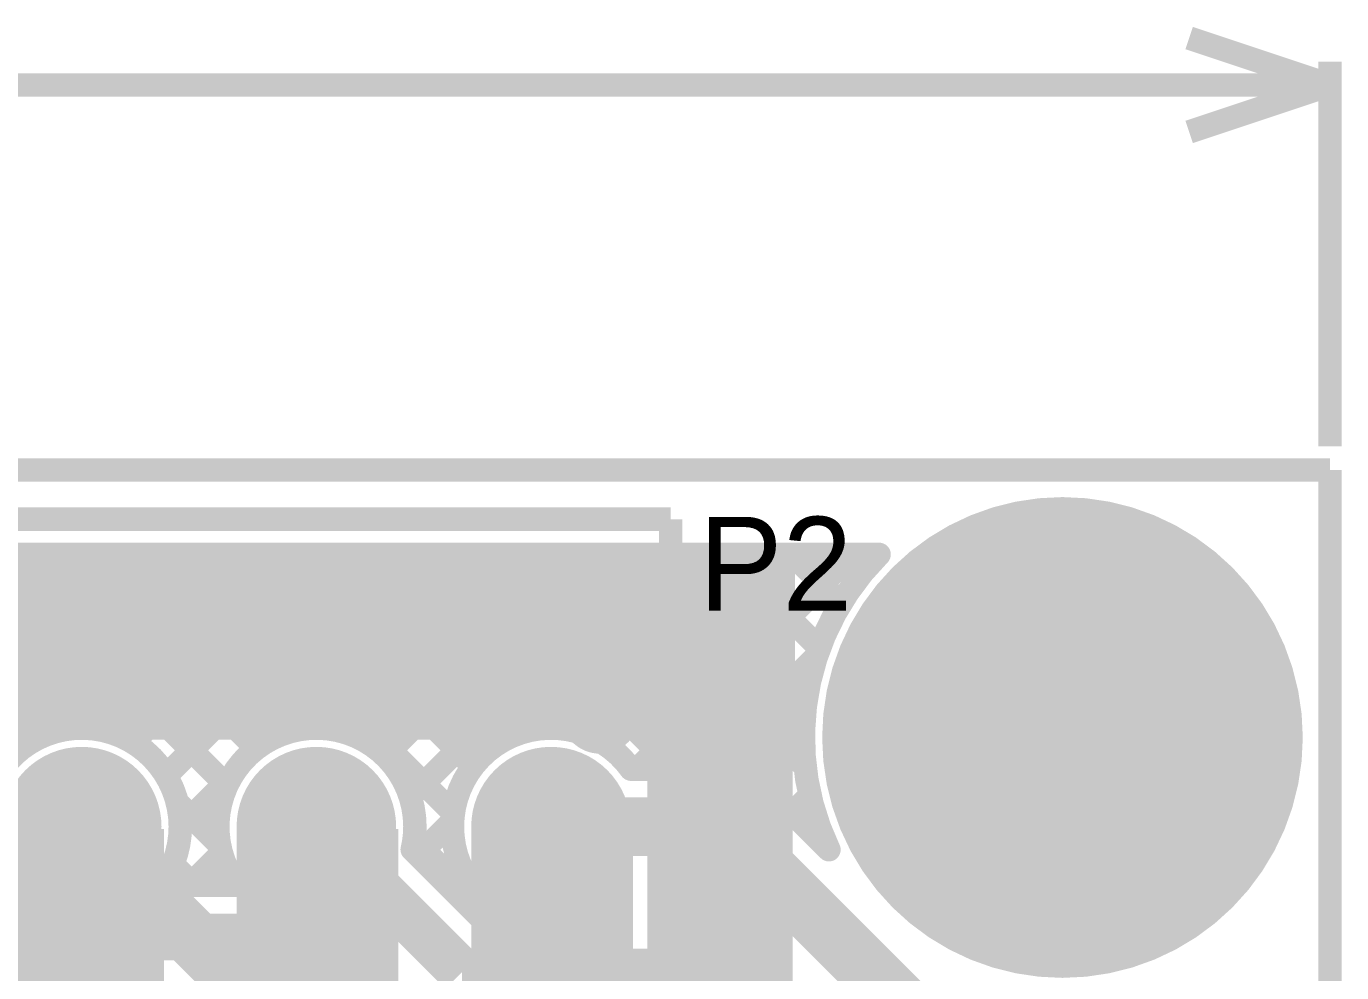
# Model space of a CAD drawing. Header units: millimetres. Extents: x 0.79 to 4.38, y 0.99 to 3.94.
# Drawn here: x 3.79 to 4.351, y 3.54 to 3.943 of the extents above; entities that cross this region are included whole.
import ezdxf

# ---------------------------------------------------------------- set-up
doc = ezdxf.new("R2010")
doc.units = ezdxf.units.MM
doc.header["$MEASUREMENT"] = 0
for name, color, linetype in [('BottomLayer', 5, 'Continuous'), ('BottomSolder', 6, 'Continuous'), ('Mechanical1', 6, 'Continuous'), ('Mechanical2', 216, 'Continuous'), ('MultiLayer', 9, 'Continuous'), ('PadHoleLayer', 156, 'Continuous'), ('TopLayer', 1, 'Continuous'), ('TopOverlay', 2, 'Continuous'), ('TopSolder', 216, 'Continuous')]:
    doc.layers.add(name, color=color, linetype=linetype)

# ---------------------------------------------------------------- blocks, each defined once
blk = doc.blocks.new('0022232111_7')
at = {"layer": 'BottomLayer', "const_width": 0.03}
for points in [[(-0.515, 0, 1), (-0.485, 0, 1)], [(-0.415, 0, 1), (-0.385, 0, 1)], [(-0.315, 0, 1), (-0.285, 0, 1)]]:
    blk.add_lwpolyline(points, format="xyb", close=True, dxfattribs=at)
at = {"layer": 'BottomSolder', "const_width": 0.034}
for points in [[(-0.517, 0, 1), (-0.483, 0, 1)], [(-0.417, 0, 1), (-0.383, 0, 1)], [(-0.317, 0, 1), (-0.283, 0, 1)]]:
    blk.add_lwpolyline(points, format="xyb", close=True, dxfattribs=at)
at = {"layer": 'MultiLayer', "const_width": 0.03}
for points in [[(-0.515, 0, 1), (-0.485, 0, 1)], [(-0.415, 0, 1), (-0.385, 0, 1)], [(-0.315, 0, 1), (-0.285, 0, 1)]]:
    blk.add_lwpolyline(points, format="xyb", close=True, dxfattribs=at)
at = {"layer": 'PadHoleLayer', "const_width": 0.01969}
for points in [[(-0.50984, 0, 1), (-0.49016, 0, 1)], [(-0.40984, 0, 1), (-0.39016, 0, 1)], [(-0.30984, 0, 1), (-0.29016, 0, 1)]]:
    blk.add_lwpolyline(points, format="xyb", close=True, dxfattribs=at)
at = {"layer": 'TopLayer', "const_width": 0.03}
for points in [[(-0.515, 0, 1), (-0.485, 0, 1)], [(-0.415, 0, 1), (-0.385, 0, 1)], [(-0.315, 0, 1), (-0.285, 0, 1)]]:
    blk.add_lwpolyline(points, format="xyb", close=True, dxfattribs=at)
at = {"layer": 'TopOverlay', "const_width": 0.01}
for points in [[(-0.551, 0.124), (-0.551, -0.131)], [(0.55, -0.131), (-0.551, -0.131)]]:
    blk.add_lwpolyline(points, dxfattribs=at)
at = {"layer": 'TopOverlay'}
for points, const_width in [([(-0.51393, -0.048, 1), (-0.52807, -0.048, 1)], 0.01969), ([(-0.53299, -0.048, 1), (-0.52315, -0.048, 1)], 0.00984), ([(-0.51885, -0.048, 1), (-0.50901, -0.048, 1)], 0.00984)]:
    blk.add_lwpolyline(points, format="xyb", close=True, dxfattribs=dict(at, const_width=const_width))
at = {"layer": 'TopSolder', "const_width": 0.034}
for points in [[(-0.517, 0, 1), (-0.483, 0, 1)], [(-0.417, 0, 1), (-0.383, 0, 1)], [(-0.317, 0, 1), (-0.283, 0, 1)]]:
    blk.add_lwpolyline(points, format="xyb", close=True, dxfattribs=at)

msp = doc.modelspace()

# ---------------------------------------------------------------- linework, layer by layer
at = {"layer": 'BottomLayer'}
for points, const_width in [([(4.18279, 3.64, 1), (4.28121, 3.64, 1)], 0.09843), ([(4.15134, 3.718, 1), (4.15634, 3.718, 1)], 0.005), ([(4.04561, 3.6265, 1), (4.05061, 3.6265, 1)], 0.005), ([(4.0855, 3.6265, 1), (4.0905, 3.6265, 1)], 0.005), ([(4.0855, 3.6265, 1), (4.0905, 3.6265, 1)], 0.005), ([(4.10282, 3.61932, 1), (4.10782, 3.61932, 1)], 0.005), ([(4.10285, 3.6193, 1), (4.10785, 3.6193, 1)], 0.005), ([(3.8535, 3.602, 1), (3.8585, 3.602, 1)], 0.005), ([(3.8535, 3.602, 1), (3.8585, 3.602, 1)], 0.005), ([(3.9535, 3.602, 1), (3.9585, 3.602, 1)], 0.005), ([(3.9535, 3.602, 1), (3.9585, 3.602, 1)], 0.005), ([(3.95235, 3.59226, 1), (3.95735, 3.59226, 1)], 0.005), ([(4.12996, 3.59218, 1), (4.13496, 3.59218, 1)], 0.005), ([(3.84525, 3.577, 1), (3.85025, 3.577, 1)], 0.005), ([(3.87775, 3.577, 1), (3.88275, 3.577, 1)], 0.005), ([(3.99869, 3.562, 1), (4.00369, 3.562, 1)], 0.005)]:
    msp.add_lwpolyline(points, format="xyb", close=True, dxfattribs=dict(at, const_width=const_width))
for points, const_width in [([(1.19216, 3.718), (4.15384, 3.718)], 0.01), ([(3.72077, 3.718), (3.79795, 3.64081)], 0.01), ([(3.72684, 3.64199), (3.80285, 3.718)], 0.01), ([(3.74426, 3.63112), (3.83114, 3.718)], 0.01), ([(3.74905, 3.718), (3.82434, 3.64271)], 0.01), ([(3.75451, 3.61309), (3.85942, 3.718)], 0.01), ([(3.77733, 3.718), (3.87582, 3.61951)], 0.01), ([(3.80562, 3.718), (3.88836, 3.63526)], 0.01), ([(3.8137, 3.644), (3.88771, 3.718)], 0.01), ([(3.8339, 3.718), (3.90829, 3.64361)], 0.01), ([(3.83586, 3.63787), (3.91599, 3.718)], 0.01), ([(3.84997, 3.62369), (3.94427, 3.718)], 0.01), ([(3.86219, 3.718), (3.9724, 3.60779)], 0.01), ([(3.89047, 3.718), (3.98078, 3.62769)], 0.01), ([(3.89284, 3.63828), (3.97256, 3.718)], 0.01), ([(3.91876, 3.718), (3.99655, 3.6402)], 0.01), ([(3.9253, 3.64245), (4.00084, 3.718)], 0.01), ([(3.94326, 3.63213), (4.02913, 3.718)], 0.01), ([(3.94704, 3.718), (4.02176, 3.64328)], 0.01), ([(3.95405, 3.61464), (4.05741, 3.718)], 0.01), ([(3.97532, 3.718), (4.06682, 3.6265)], 0.01), ([(4.00361, 3.718), (4.09671, 3.6249)], 0.01), ([(4.01163, 3.64393), (4.0857, 3.718)], 0.01), ([(4.03189, 3.718), (4.12227, 3.62762)], 0.01), ([(4.03459, 3.63861), (4.11398, 3.718)], 0.01), ([(4.05076, 3.6265), (4.14226, 3.718)], 0.01), ([(4.06018, 3.718), (4.12267, 3.65551)], 0.01), ([(4.08846, 3.718), (4.12836, 3.6781)], 0.01), ([(4.11675, 3.718), (4.13754, 3.6972)], 0.01), ([(4.14503, 3.718), (4.14956, 3.71347)], 0.01), ([(4.07905, 3.6265), (4.12713, 3.67458)], 0.01), ([(4.10255, 3.62171), (4.12158, 3.64074)], 0.01), ([(3.856, 3.60144), (3.87772, 3.62316)], 0.01), ([(4.04811, 3.6265), (4.088, 3.6265)], 0.01), ([(4.10535, 3.6193), (4.13246, 3.59218)], 0.01), ([(3.85471, 3.61234), (3.8727, 3.59435)], 0.01), ([(4.11688, 3.60777), (4.12438, 3.61526)], 0.01), ([(3.914, 3.602), (3.976, 3.54)], 0.02), ([(4.014, 3.602), (4.088, 3.602)], 0.025), ([(4.088, 3.602), (4.203, 3.487)], 0.025), ([(3.9574, 3.58971), (3.97207, 3.60437)], 0.01), ([(3.95561, 3.59629), (3.9899, 3.562)], 0.01), ([(3.85984, 3.577), (3.87355, 3.5907)], 0.01), ([(3.95485, 3.59226), (3.98511, 3.562)], 0.01), ([(3.85281, 3.58595), (3.86177, 3.577)], 0.01), ([(3.97155, 3.57557), (3.97739, 3.58141)], 0.01), ([(3.84775, 3.577), (3.88025, 3.577)], 0.01), ([(3.98626, 3.562), (3.99107, 3.56681)], 0.01), ([(3.98511, 3.562), (4.00119, 3.562)], 0.01), ([(3.761, 3.555), (3.895, 3.555)], 0.02), ([(3.895, 3.555), (3.95318, 3.49682)], 0.02), ([(3.976, 3.54), (4.099, 3.54)], 0.02), ([(4.099, 3.54), (4.17, 3.469)], 0.02)]:
    msp.add_lwpolyline(points, dxfattribs=dict(at, const_width=const_width))
at = {"layer": 'BottomLayer', "const_width": 0.01}
for points in [[(4.13246, 3.59218, -0.318173), (4.15384, 3.718)], [(3.78025, 3.577, -1.383092), (3.856, 3.602)], [(3.88025, 3.577, -1.383092), (3.956, 3.602)], [(4.00119, 3.562, -1.383502), (4.04811, 3.6265)], [(4.088, 3.6265, -0.198912), (4.10532, 3.61932)], [(4.088, 3.6265, -0.199267), (4.10535, 3.6193)], [(3.856, 3.602, -0.160754), (3.84775, 3.577)], [(3.956, 3.602, -0.058588), (3.95485, 3.59226)]]:
    msp.add_lwpolyline(points, format="xyb", dxfattribs=at)
at = {"layer": 'BottomLayer'}
msp.add_solid([(1.581, 3.642), (4.118, 3.642), (1.581, 3.716), (4.118, 3.716)], dxfattribs=at)
at = {"layer": 'BottomSolder', "const_width": 0.10243}
msp.add_lwpolyline([(4.18079, 3.64, 1), (4.28321, 3.64, 1)], format="xyb", close=True, dxfattribs=at)
at = {"layer": 'Mechanical1', "const_width": 0.01}
for points in [[(4.286, 3.938), (4.346, 3.918)], [(4.346, 3.764), (4.346, 3.928)], [(2.94291, 3.918), (4.346, 3.918)], [(4.286, 3.898), (4.346, 3.918)]]:
    msp.add_lwpolyline(points, dxfattribs=at)
at = {"layer": 'Mechanical2', "const_width": 0.01}
for points in [[(1, 3.754), (4.346, 3.754)], [(4.346, 0.998), (4.346, 3.754)]]:
    msp.add_lwpolyline(points, dxfattribs=at)
at = {"layer": 'MultiLayer', "const_width": 0.09843}
msp.add_lwpolyline([(4.18279, 3.64, 1), (4.28121, 3.64, 1)], format="xyb", close=True, dxfattribs=at)
at = {"layer": 'PadHoleLayer', "const_width": 0.04921}
msp.add_lwpolyline([(4.20739, 3.64, 1), (4.25661, 3.64, 1)], format="xyb", close=True, dxfattribs=at)
at = {"layer": 'TopLayer', "const_width": 0.09843}
msp.add_lwpolyline([(4.18279, 3.64, 1), (4.28121, 3.64, 1)], format="xyb", close=True, dxfattribs=at)
at = {"layer": 'TopLayer', "const_width": 0.025}
msp.add_lwpolyline([(3.814, 3.602), (3.935, 3.481)], dxfattribs=at)
at = {"layer": 'TopLayer'}
for points in [[(1.609, 3.639), (4.118, 3.639), (1.609, 3.718), (4.118, 3.718)], [(4.055, 3.473), (4.117, 3.473), (4.055, 3.714), (4.117, 3.714)]]:
    msp.add_solid(points, dxfattribs=at)
at = {"layer": 'TopOverlay'}
for points in [[(3.78, 3.471), (3.849, 3.471), (3.78, 3.601), (3.849, 3.601)], [(3.88, 3.471), (3.949, 3.471), (3.88, 3.601), (3.949, 3.601)], [(3.98, 3.471), (4.049, 3.471), (3.98, 3.601), (4.049, 3.601)]]:
    msp.add_solid(points, dxfattribs=at)
at = {"layer": 'TopSolder', "const_width": 0.10243}
msp.add_lwpolyline([(4.18079, 3.64, 1), (4.28321, 3.64, 1)], format="xyb", close=True, dxfattribs=at)

# ---------------------------------------------------------------- block references
at = {"rotation": 180}
msp.add_blockref('0022232111_7', (3.514, 3.602), dxfattribs=at)

# ---------------------------------------------------------------- texts
at = {"layer": 'TopOverlay'}
msp.add_text('P2', height=0.04, dxfattribs=at).set_placement((4.077, 3.694))

doc.saveas('drawing.dxf')
